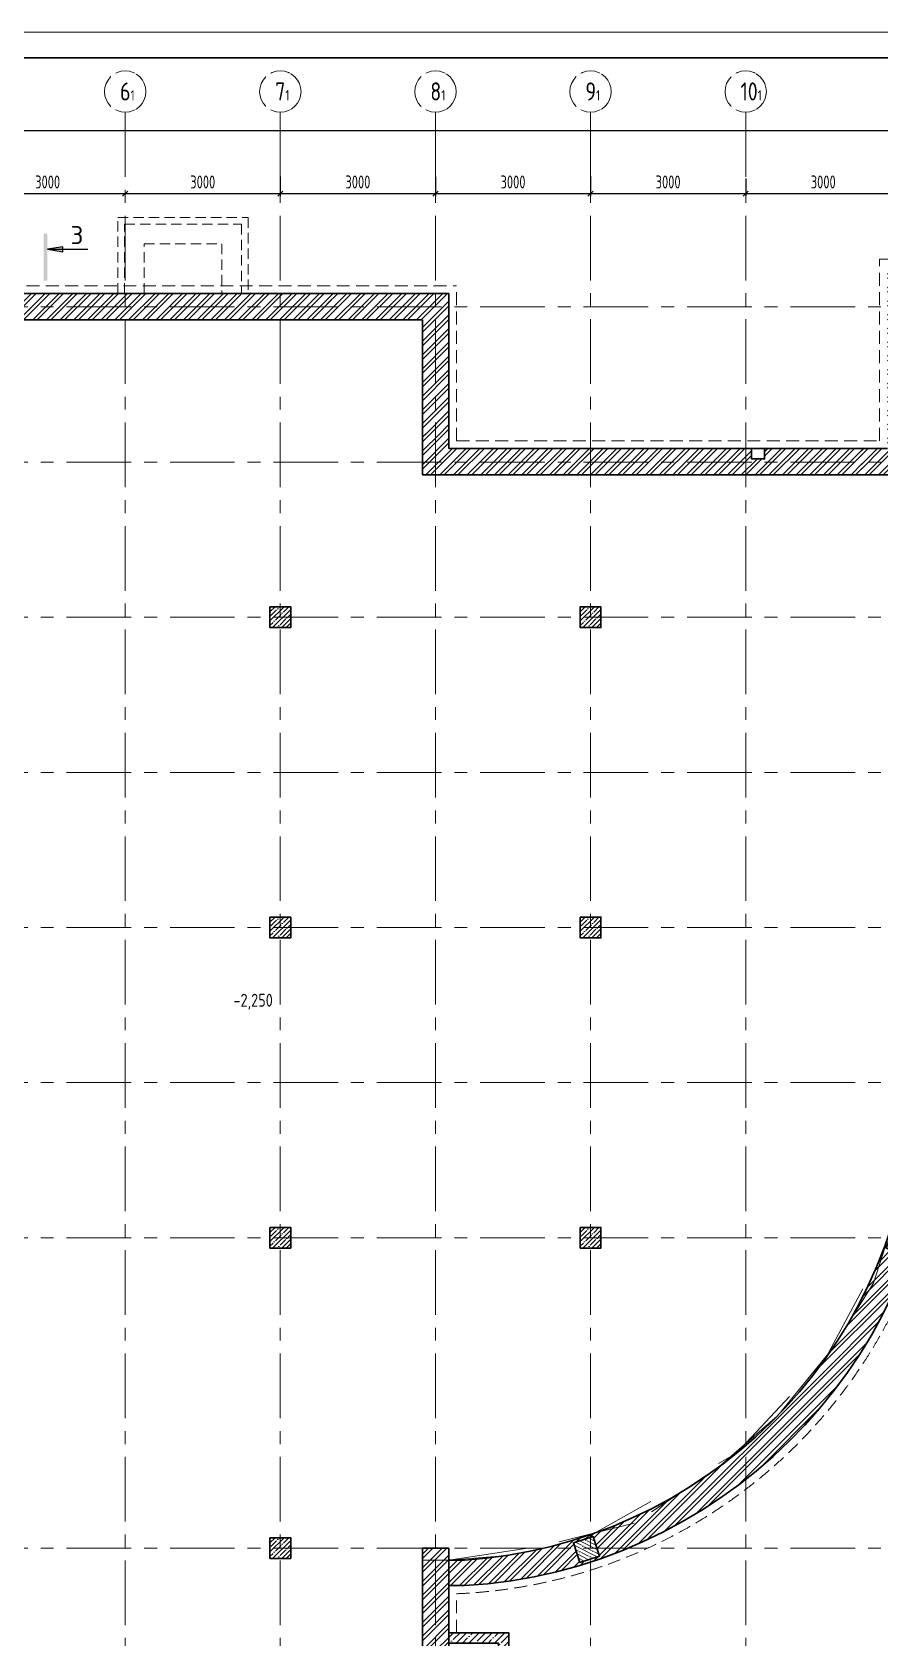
# Model space of a CAD drawing. Header units: millimetres. Extents: x -434100 to 9270898, y 0 to 249028.
# Drawn here: x -339973 to -323577, y 104865 to 135913 of the extents above; entities that cross this region are included whole.
import ezdxf
from ezdxf import colors
from ezdxf.entities.mleader import LeaderData, LeaderLine
from ezdxf.math import Vec2, Vec3

# ---------------------------------------------------------------- set-up
doc = ezdxf.new("R2010")
doc.units = ezdxf.units.MM
doc.header["$MEASUREMENT"] = 0
for name, pattern in [('ADSK_Скрыто', [6, 3, -3]), ('ADSK_Штриховая_ш2 п1', [3, 2, -1]), ('CENTER', [2, 1.25, -0.25, 0.25, -0.25]), ('TRATTEGGIATA', [0.75, 0.5, -0.25])]:
    doc.linetypes.add(name, pattern=pattern)
doc.layers.get('0').update_dxf_attribs({"color": 250, "lineweight": 9})
for name, color, linetype, lineweight in [('_Скрыто_', 7, 'ADSK_Скрыто', 9), ('АР_Колонны', 250, 'Continuous', 30), ('АР_Колонны Штрих', 250, 'Continuous', 5), ('АР_МосжилНии_Стены', 127, 'Continuous', 30), ('АР_Оси', 195, 'Continuous', 9), ('АР_Оси размеры', 164, 'Continuous', 9), ('АР_Отметки', 250, 'Continuous', 15), ('АР_Размеры', 175, 'Continuous', 9), ('АР_Разрезы', 175, 'Continuous', 9), ('АР_стены', 250, 'Continuous', 30), ('АР_Сущ Несущая стена', 216, 'Continuous', 30), ('АР_Штриховка кирпич', 250, 'Continuous', 9), ('АР_Штриховка монолит', 250, 'Continuous', 9), ('СТЕНЫ несущие ЛИДЕР', 7, 'Continuous', 30)]:
    doc.layers.add(name, color=color, linetype=linetype, lineweight=lineweight)
doc.layers.add('Тонкая', color=7, linetype='Continuous')
doc.styles.add('GOST', font='isocpeur.TTF')
doc.styles.add('ISOCPEUR', font='isocpeur.TTF', dxfattribs={"width": 0.7})
doc.styles.add('METRO-STYLE', font='isocpeur.TTF', dxfattribs={"width": 0.9, "oblique": 15})
doc.styles.add('ГОСТ 2.304', font='isocpeur.TTF', dxfattribs={"width": 0.7})
doc.dimstyles.new('СПДС', dxfattribs={"dimscale": 100, "dimtxt": 2.5, "dimasz": 2.5, "dimexe": 1.5, "dimexo": 0, "dimgap": 1, "dimtad": 1, "dimdec": 0, "dimrnd": 1, "dimtxsty": 'ГОСТ 2.304', "dimblk": 'OBLIQUE', "dimcen": 2.5, "dimdle": 1.5, "dimadec": 0, "dimazin": 2, "dimtfac": 0.75, "dimtdec": 0, "dimtmove": 1, "dimatfit": 3, "dimfxl": 1, "dimtolj": 1, "dimarcsym": 1})
pattern_1 = [(45, (-15289.26513409219, 0), (-132.5825214724777, 132.5825214724777), []), (45, (-15200.87678659218, 0), (-132.5825214724777, 132.5825214724777), [])]

# ---------------------------------------------------------------- blocks, each defined once
blk = doc.blocks.new('_Oblique')
at = {"color": 0, "linetype": 'ByBlock', "lineweight": -2}
blk.add_line((-0.5, -0.5), (0.5, 0.5), dxfattribs=at)
blk = doc.blocks.new('*D529')
at = {"layer": 'АР_Оси размеры', "color": 0, "lineweight": -2, "ltscale": 100, "transparency": 16777216}
for p, q in [((-341172.0711264507, 133122.8176671806), (-341172.0711264507, 132740.7840057369)), ((-341272.0711264507, 132790.7840057369), (-338072.0711264507, 132790.7840057369))]:
    blk.add_line(p, q, dxfattribs=at)
at = {"layer": 'АР_Оси размеры', "color": 0, "lineweight": -2, "ltscale": 100, "transparency": 16777216, "xscale": 100, "yscale": 100, "zscale": 100, "rotation": 180}
blk.add_blockref('_Oblique', (-341172.0711264507, 132790.7840057369), dxfattribs=at)
at = {"layer": 'АР_Оси размеры', "color": 0, "lineweight": -2, "ltscale": 100, "transparency": 16777216, "xscale": 100, "yscale": 100, "zscale": 100}
blk.add_blockref('_Oblique', (-338172.0711264507, 132790.7840057369), dxfattribs=at)
at = {"layer": 'АР_Оси размеры', "color": 0, "ltscale": 100, "transparency": 16777216, "insert": (-339672.0711264507, 133015.7840057369), "char_height": 250, "attachment_point": 5, "style": 'ГОСТ 2.304'}
blk.add_mtext('\\A1;3000', dxfattribs=at)
blk = doc.blocks.new('*D530')
at = {"layer": 'АР_Оси размеры', "color": 0, "lineweight": -2, "ltscale": 100, "transparency": 16777216}
for p, q in [((-335172.0711264507, 133122.8176671806), (-335172.0711264507, 132740.7840057369)), ((-338272.0711264507, 132790.7840057369), (-335072.0711264507, 132790.7840057369))]:
    blk.add_line(p, q, dxfattribs=at)
at = {"layer": 'АР_Оси размеры', "color": 0, "lineweight": -2, "ltscale": 100, "transparency": 16777216, "xscale": 100, "yscale": 100, "zscale": 100, "rotation": 180}
blk.add_blockref('_Oblique', (-338172.0711264507, 132790.7840057369), dxfattribs=at)
at = {"layer": 'АР_Оси размеры', "color": 0, "lineweight": -2, "ltscale": 100, "transparency": 16777216, "xscale": 100, "yscale": 100, "zscale": 100}
blk.add_blockref('_Oblique', (-335172.0711264507, 132790.7840057369), dxfattribs=at)
at = {"layer": 'АР_Оси размеры', "color": 0, "ltscale": 100, "transparency": 16777216, "insert": (-336672.0711264507, 133015.7840057369), "char_height": 250, "attachment_point": 5, "style": 'ГОСТ 2.304'}
blk.add_mtext('\\A1;3000', dxfattribs=at)
blk = doc.blocks.new('*D531')
at = {"layer": 'АР_Оси размеры', "color": 0, "lineweight": -2, "ltscale": 100, "transparency": 16777216}
for p, q in [((-335172.0711264507, 133122.8176671806), (-335172.0711264507, 132740.7840057369)), ((-332172.0711264507, 133117.0690190126), (-332172.0711264507, 132740.7840057369)), ((-335272.0711264507, 132790.7840057369), (-332072.0711264507, 132790.7840057369))]:
    blk.add_line(p, q, dxfattribs=at)
at = {"layer": 'АР_Оси размеры', "color": 0, "lineweight": -2, "ltscale": 100, "transparency": 16777216, "xscale": 100, "yscale": 100, "zscale": 100, "rotation": 180}
blk.add_blockref('_Oblique', (-335172.0711264507, 132790.7840057369), dxfattribs=at)
at = {"layer": 'АР_Оси размеры', "color": 0, "lineweight": -2, "ltscale": 100, "transparency": 16777216, "xscale": 100, "yscale": 100, "zscale": 100}
blk.add_blockref('_Oblique', (-332172.0711264507, 132790.7840057369), dxfattribs=at)
at = {"layer": 'АР_Оси размеры', "color": 0, "ltscale": 100, "transparency": 16777216, "insert": (-333672.0711264507, 133015.7840057369), "char_height": 250, "attachment_point": 5, "style": 'ГОСТ 2.304'}
blk.add_mtext('\\A1;3000', dxfattribs=at)
blk = doc.blocks.new('*D532')
at = {"layer": 'АР_Оси размеры', "color": 0, "lineweight": -2, "ltscale": 100, "transparency": 16777216}
for p, q in [((-332172.0711264507, 133117.0690190126), (-332172.0711264507, 132740.7840057369)), ((-329172.0711264506, 133128.6373106604), (-329172.0711264506, 132740.7840057369)), ((-332272.0711264507, 132790.7840057369), (-329072.0711264506, 132790.7840057369))]:
    blk.add_line(p, q, dxfattribs=at)
at = {"layer": 'АР_Оси размеры', "color": 0, "lineweight": -2, "ltscale": 100, "transparency": 16777216, "xscale": 100, "yscale": 100, "zscale": 100, "rotation": 180}
blk.add_blockref('_Oblique', (-332172.0711264507, 132790.7840057369), dxfattribs=at)
at = {"layer": 'АР_Оси размеры', "color": 0, "lineweight": -2, "ltscale": 100, "transparency": 16777216, "xscale": 100, "yscale": 100, "zscale": 100}
blk.add_blockref('_Oblique', (-329172.0711264506, 132790.7840057369), dxfattribs=at)
at = {"layer": 'АР_Оси размеры', "color": 0, "ltscale": 100, "transparency": 16777216, "insert": (-330672.0711264506, 133015.7840057369), "char_height": 250, "attachment_point": 5, "style": 'ГОСТ 2.304'}
blk.add_mtext('\\A1;3000', dxfattribs=at)
blk = doc.blocks.new('*D533')
at = {"layer": 'АР_Оси размеры', "color": 0, "lineweight": -2, "ltscale": 100, "transparency": 16777216}
for p, q in [((-329172.0711264506, 133128.6373106604), (-329172.0711264506, 132740.7840057369)), ((-326172.0711264504, 133082.3621719768), (-326172.0711264504, 132740.7840057369)), ((-329272.0711264506, 132790.7840057369), (-326072.0711264504, 132790.7840057369))]:
    blk.add_line(p, q, dxfattribs=at)
at = {"layer": 'АР_Оси размеры', "color": 0, "lineweight": -2, "ltscale": 100, "transparency": 16777216, "xscale": 100, "yscale": 100, "zscale": 100, "rotation": 180}
blk.add_blockref('_Oblique', (-329172.0711264506, 132790.7840057369), dxfattribs=at)
at = {"layer": 'АР_Оси размеры', "color": 0, "lineweight": -2, "ltscale": 100, "transparency": 16777216, "xscale": 100, "yscale": 100, "zscale": 100}
blk.add_blockref('_Oblique', (-326172.0711264504, 132790.7840057369), dxfattribs=at)
at = {"layer": 'АР_Оси размеры', "color": 0, "ltscale": 100, "transparency": 16777216, "insert": (-327672.0711264505, 133015.7840057369), "char_height": 250, "attachment_point": 5, "style": 'ГОСТ 2.304'}
blk.add_mtext('\\A1;3000', dxfattribs=at)
blk = doc.blocks.new('*D534')
at = {"layer": 'АР_Оси размеры', "color": 0, "lineweight": -2, "ltscale": 100, "transparency": 16777216}
for p, q in [((-326172.0711264504, 133082.3621719768), (-326172.0711264504, 132740.7840057369)), ((-323172.0711264503, 133082.4962742329), (-323172.0711264503, 132740.7840057369)), ((-326272.0711264504, 132790.7840057369), (-323072.0711264503, 132790.7840057369))]:
    blk.add_line(p, q, dxfattribs=at)
at = {"layer": 'АР_Оси размеры', "color": 0, "lineweight": -2, "ltscale": 100, "transparency": 16777216, "xscale": 100, "yscale": 100, "zscale": 100, "rotation": 180}
blk.add_blockref('_Oblique', (-326172.0711264504, 132790.7840057369), dxfattribs=at)
at = {"layer": 'АР_Оси размеры', "color": 0, "lineweight": -2, "ltscale": 100, "transparency": 16777216, "xscale": 100, "yscale": 100, "zscale": 100}
blk.add_blockref('_Oblique', (-323172.0711264503, 132790.7840057369), dxfattribs=at)
at = {"layer": 'АР_Оси размеры', "color": 0, "ltscale": 100, "transparency": 16777216, "insert": (-324672.0711264504, 133015.7840057369), "char_height": 250, "attachment_point": 5, "style": 'ГОСТ 2.304'}
blk.add_mtext('\\A1;3000', dxfattribs=at)
blk = doc.blocks.new('*D544')
at = {"layer": 'АР_Оси размеры', "color": 0, "lineweight": -2, "ltscale": 100, "transparency": 16777216}
blk.add_line((-353272.0711264506, 134013.1513644527), (-289562.0711264502, 134013.1513644527), dxfattribs=at)
at = {"layer": 'АР_Оси размеры', "color": 0, "lineweight": -2, "ltscale": 100, "transparency": 16777216, "xscale": 100, "yscale": 100, "zscale": 100, "rotation": 180}
blk.add_blockref('_Oblique', (-353172.0711264506, 134013.1513644527), dxfattribs=at)
at = {"layer": 'АР_Оси размеры', "color": 0, "lineweight": -2, "ltscale": 100, "transparency": 16777216, "xscale": 100, "yscale": 100, "zscale": 100}
blk.add_blockref('_Oblique', (-289662.0711264502, 134013.1513644527), dxfattribs=at)
at = {"layer": 'АР_Оси размеры', "color": 0, "ltscale": 100, "transparency": 16777216, "insert": (-321417.0711264504, 134238.1513644527), "char_height": 250, "attachment_point": 5, "style": 'ГОСТ 2.304'}
blk.add_mtext('\\A1;63510', dxfattribs=at)
blk = doc.blocks.new('A$C60573c2e')
at = {"layer": 'АР_Разрезы', "ltscale": 100}
h = blk.add_hatch(color=5, dxfattribs=at)
h.dxf.hatch_style = 1
h.paths.add_polyline_path([(13494.26849277341, 509.4032419320429), (13424.26849277341, 509.4032419320429), (13424.26849277341, 1413.65756979608), (13494.26849277341, 1413.65756979608)])
h.paths.add_polyline_path([(13794.7186254618, 1063.379546847427), (13494.26849277341, 1113.65756979608), (13794.7186254618, 1113.65756979608)])
h.paths.add_polyline_path([(13794.7186254618, 1113.65756979608), (13494.26849277341, 1113.65756979608), (13794.7186254618, 1163.935592744732)])
at = {"layer": 'АР_Разрезы', "color": 5, "lineweight": 25, "ltscale": 100}
for p, q in [((13794.7186254618, 1163.935592744732), (13494.26849277341, 1113.65756979608)), ((13494.26849277341, 1113.65756979608), (13794.7186254618, 1063.379546847427)), ((13794.7186254618, 1063.379546847427), (13794.7186254618, 1163.935592744732))]:
    blk.add_line(p, q, dxfattribs=at)
at = {"layer": 'АР_Разрезы', "color": 5, "lineweight": 25, "ltscale": 100, "elevation": -1e-10}
blk.add_lwpolyline([(13494.26849277341, 1113.65756979608), (14278.01849277341, 1113.65756979608)], dxfattribs=at)
at = {"layer": 'АР_Разрезы', "color": 5, "lineweight": 25, "ltscale": 100, "insert": (13944.26849277341, 1213.65756979608), "char_height": 350, "width": 583.3333333333333, "attachment_point": 7, "style": 'METRO-STYLE'}
blk.add_mtext('{\\Q0;\\W1;3}', dxfattribs=at)
blk = doc.blocks.new('_DotSmall')
at = {"color": 0, "linetype": 'ByBlock', "const_width": 0.5}
blk.add_lwpolyline([(-0.0625, 0, 1), (0.0625, 0, 1)], format="xyb", close=True, dxfattribs=at)
blk = doc.blocks.new('A$Cb1ac1438')
at = {"layer": 'АР_Колонны Штрих', "ltscale": 100}
h = blk.add_hatch(dxfattribs=at)
h.set_pattern_fill('ANSI35', color=256, scale=500, angle=161.0398319781508)
h.set_pattern_definition([(206.0398319781508, (898269.906760073, -348997.308166508), (54.8744852097032, -112.3111342341892), []), (206.0398319781508, (898186.3139504915, -348968.589842044), (54.8744852097032, -112.3111342341892), [156.25, -31.25, 0, -31.25])])
h.paths.add_polyline_path([(5719.346614299488, -202.5913746167789), (6097.64448702152, -332.5556754611025), (6227.608787865844, 45.74219726095907), (5849.310915143811, 175.7064981052536)])
h = blk.add_hatch(dxfattribs=at)
h.set_pattern_fill('ANSI35', color=256, scale=500, angle=-72.0645431068729)
h.set_pattern_definition([(332.9354568931271, (-256735.9129927806, 917047.4838722233), (56.87424014611736, 111.3118179161664), []), (332.9354568931271, (-256708.6942039412, 916963.3908433332), (56.87424014611736, 111.3118179161664), [156.25, -31.25, 0, -31.25])])
h.paths.add_polyline_path([(173.2168417862558, -6154.528628895481), (50.03866453003138, -5773.967021993492), (-330.5229423719575, -5897.145199249746), (-207.3447651157039, -6277.70680615172)])
at = {"layer": 'АР_Колонны', "ltscale": 100}
for points in [[(6097.64448702152, -332.5556754611025), (5719.346614299488, -202.5913746167789), (5849.310915143811, 175.7064981052536), (6227.608787865844, 45.74219726095907)], [(50.03866453003138, -5773.967021993492), (173.2168417862558, -6154.528628895481), (-207.3447651157039, -6277.70680615172), (-330.5229423719575, -5897.145199249746)]]:
    blk.add_lwpolyline(points, close=True, dxfattribs=at)
blk = doc.blocks.new('A$Ca06df97f')
at = {"layer": 'АР_Штриховка монолит', "ltscale": 100}
h = blk.add_hatch(dxfattribs=at)
h.set_pattern_fill('ANSI35', color=256, scale=700)
h.set_pattern_definition([(45, (159279.0181640321, -58539.8294711248), (-123.7436867076458, 123.7436867076458), []), (45, (159402.7618505321, -58539.8294711248), (-123.7436867076458, 123.7436867076458), [218.75, -43.75, 0, -43.75])])
h.paths.add_polyline_path([(446.7046930149081, -1231.532065870852), (446.7046930149081, 269.6822249045072), (-511.6935974748922, 269.6822249045654), (-511.6935974748922, 469.6822249045363), (646.7046930149081, 469.6822249044781), (646.7046930149081, -1431.532065870895), (-511.6935974748922, -1431.532065870808), (-511.6935974748922, -1231.532065870764)])
at = {"layer": 'АР_Сущ Несущая стена', "ltscale": 100, "elevation": -1.377733687207539}
for points in [[(-511.6935974748922, 469.6822249044781), (646.7046930149081, 469.6822249044781), (646.7046930149081, -1431.532065870881), (-511.6935974748922, -1431.532065870881)], [(-351.6935974749504, 269.6822249044781), (446.7046930149081, 269.6822249044781), (446.7046930149081, -1231.532065870881), (-351.6935974749504, -1231.532065870881)]]:
    blk.add_lwpolyline(points, dxfattribs=at)
at = {"layer": 'СТЕНЫ несущие ЛИДЕР', "ltscale": 100, "elevation": -1.377733687207539}
blk.add_lwpolyline([(-511.6935974748922, 269.6822249044781), (446.7046930149081, 269.6822249044781), (446.7046930149081, -1231.532065870881), (-511.6935974748922, -1231.532065870881)], dxfattribs=at)
blk = doc.blocks.new('*U2394')
at = {"color": 44, "lineweight": 20, "ltscale": 10}
blk.add_line((1189, 841), (-1.4210854715202e-14, 841), dxfattribs=at)
at = {"color": 137, "lineweight": 35, "ltscale": 10}
blk.add_line((1184, 836), (19.99999999999999, 836), dxfattribs=at)
at = {"color": 44, "lineweight": 13, "style": 'GOST', "oblique": 10, "width": 0.8}
for tag in ['ФОРМАТВЕРТ', 'ФОРМАТГОРИЗ']:
    blk.add_attdef(tag, (1137.981597158445, 1.59515299011116), '', height=2, dxfattribs=at)

msp = doc.modelspace()

# ---------------------------------------------------------------- hatches: boundary and pattern name
at = {"layer": 'АР_Колонны Штрих', "ltscale": 100}
h = msp.add_hatch(dxfattribs=at)
h.set_pattern_fill('ANSI35', color=256, scale=500)
h.set_pattern_definition([(45, (-1292424.170391682, 164672.1571121852), (-88.38834764831844, 88.38834764831844), []), (45, (-1292335.782044182, 164672.1571121852), (-88.38834764831844, 88.38834764831844), [156.25, -31.25, 0, -31.25])])
h.paths.add_polyline_path([(-334972.0711264507, 124800.6824583525), (-335372.0711264507, 124800.6824583525), (-335372.0711264507, 124400.6824583525), (-334972.0711264507, 124400.6824583525)])
h = msp.add_hatch(dxfattribs=at)
h.set_pattern_fill('ANSI35', color=256, scale=500)
h.set_pattern_definition([(45, (-1286424.170391682, 164672.1571121852), (-88.38834764831844, 88.38834764831844), []), (45, (-1286335.782044182, 164672.1571121852), (-88.38834764831844, 88.38834764831844), [156.25, -31.25, 0, -31.25])])
h.paths.add_polyline_path([(-328972.0711264506, 124800.6824583525), (-329372.0711264506, 124800.6824583525), (-329372.0711264506, 124400.6824583525), (-328972.0711264506, 124400.6824583525)])
h = msp.add_hatch(dxfattribs=at)
h.set_pattern_fill('ANSI35', color=256, scale=500)
h.set_pattern_definition([(45, (-1292424.170391682, 158672.1571121852), (-88.38834764831844, 88.38834764831844), []), (45, (-1292335.782044182, 158672.1571121852), (-88.38834764831844, 88.38834764831844), [156.25, -31.25, 0, -31.25])])
h.paths.add_polyline_path([(-334972.0711264507, 118800.6824583525), (-335372.0711264507, 118800.6824583525), (-335372.0711264507, 118400.6824583525), (-334972.0711264507, 118400.6824583525)])
h = msp.add_hatch(dxfattribs=at)
h.set_pattern_fill('ANSI35', color=256, scale=500)
h.set_pattern_definition([(45, (-1286424.170391682, 158672.1571121852), (-88.38834764831844, 88.38834764831844), []), (45, (-1286335.782044182, 158672.1571121852), (-88.38834764831844, 88.38834764831844), [156.25, -31.25, 0, -31.25])])
h.paths.add_polyline_path([(-328972.0711264506, 118800.6824583525), (-329372.0711264506, 118800.6824583525), (-329372.0711264506, 118400.6824583525), (-328972.0711264506, 118400.6824583525)])
h = msp.add_hatch(dxfattribs=at)
h.set_pattern_fill('ANSI35', color=256, scale=500)
h.set_pattern_definition([(45, (-1292424.170391682, 152672.1571121852), (-88.38834764831844, 88.38834764831844), []), (45, (-1292335.782044182, 152672.1571121852), (-88.38834764831844, 88.38834764831844), [156.25, -31.25, 0, -31.25])])
h.paths.add_polyline_path([(-334972.0711264507, 112800.6824583525), (-335372.0711264507, 112800.6824583525), (-335372.0711264507, 112400.6824583525), (-334972.0711264507, 112400.6824583525)])
h = msp.add_hatch(dxfattribs=at)
h.set_pattern_fill('ANSI35', color=256, scale=500)
h.set_pattern_definition([(45, (-1286424.170391682, 152672.1571121852), (-88.38834764831844, 88.38834764831844), []), (45, (-1286335.782044182, 152672.1571121852), (-88.38834764831844, 88.38834764831844), [156.25, -31.25, 0, -31.25])])
h.paths.add_polyline_path([(-328972.0711264506, 112800.6824583525), (-329372.0711264506, 112800.6824583525), (-329372.0711264506, 112400.6824583525), (-328972.0711264506, 112400.6824583525)])
h = msp.add_hatch(dxfattribs=at)
h.set_pattern_fill('ANSI35', color=256, scale=500)
h.set_pattern_definition([(45, (-1292424.170391682, 146672.1571121852), (-88.38834764831844, 88.38834764831844), []), (45, (-1292335.782044182, 146672.1571121852), (-88.38834764831844, 88.38834764831844), [156.25, -31.25, 0, -31.25])])
h.paths.add_polyline_path([(-334972.0711264507, 106800.6824583525), (-335372.0711264507, 106800.6824583525), (-335372.0711264507, 106400.6824583525), (-334972.0711264507, 106400.6824583525)])
at = {"layer": 'АР_Штриховка кирпич', "ltscale": 100}
h = msp.add_hatch(dxfattribs=at)
h.set_pattern_fill('ANSI32', color=256, scale=500)
h.set_pattern_definition(pattern_1)
h.paths.add_polyline_path([(-322802.0711264503, 131370.6824583525), (-323432.0711264503, 131370.6824583526), (-323432.0711264503, 127860.6824583525), (-323932.0711264503, 127860.6824583525), (-323932.0711264504, 127350.6824583522), (-317202.7324188131, 127350.6824583525), (-317202.7324188131, 127860.6824583525), (-322922.0711264503, 127860.6824583525), (-322922.0711264503, 130860.6824583526), (-322802.0711264503, 130860.6824583526)])
h = msp.add_hatch(dxfattribs=at)
h.set_pattern_fill('ANSI32', color=256, scale=500)
h.set_pattern_definition(pattern_1)
h.paths.add_polyline_path([(-334197.559438915, 130860.6824583424), (-340434.2386961089, 130860.6824583521), (-340434.2386961089, 130350.6824583521), (-334151.817309658, 130350.6824583424), (-334151.817309658, 130741.7686386106), (-334197.559438915, 130741.7686386106)])
h = msp.add_hatch(dxfattribs=at)
h.set_pattern_fill('ANSI32', color=256, scale=500)
h.set_pattern_definition(pattern_1)
h.paths.add_polyline_path([(-331912.0711264507, 130860.6824583525), (-331912.0711264507, 130339.6061957406), (-331912.0711264507, 128121.4750747717), (-332422.0711264507, 128121.4750747717), (-332422.0711264504, 130350.6824583525), (-334270.5619677417, 130350.6824583525), (-334270.5619677417, 130860.6824583525)])
h = msp.add_hatch(dxfattribs=at)
h.set_pattern_fill('ANSI32', color=256, scale=500)
h.set_pattern_definition(pattern_1)
h.paths.add_polyline_path([(-325806.9097890062, 127661.1279165926), (-326057.2324638944, 127661.1279165926), (-326057.2324638944, 127860.6824583522), (-331912.0711264507, 127860.6824583525), (-331912.0711264507, 128145.8579753541), (-332422.0711264507, 128145.8579753541), (-332422.0711264504, 127350.6824583521), (-323916.3822177199, 127350.682458352), (-323916.3822177199, 127860.682458352), (-325806.9097890063, 127860.6824583521)])
h = msp.add_hatch(dxfattribs=at)
h.set_pattern_fill('ANSI32', color=256, scale=500)
h.set_pattern_definition([(45, (-1298551.721179725, 164426.8594320829), (-132.5825214724777, 132.5825214724777), []), (45, (-1298463.332832225, 164426.8594320829), (-132.5825214724777, 132.5825214724777), [])])
h.paths.add_polyline_path([(-322946.1180642748, 112648.224219518), (-322961.2216596514, 112600.6824583525), (-323172.0711264503, 112600.6824583525), (-323199.1559286597, 112732.6939443187)], flags=16)
h.paths.add_polyline_path([(-323382.9205932492, 112600.6824583525), (-323324.9686016155, 112776.5329568123), (-323198.5888596172, 112734.3445592263), (-323172.0711264503, 112600.6824583525)], flags=16)
h.paths.add_polyline_path([(-323072.9704356921, 112268.2411963662), (-323199.3501776903, 112310.4295939522), (-323172.0711264503, 112600.6824583525), (-322961.2216596514, 112600.6824583525)], flags=16)
h.paths.add_polyline_path([(-323198.7831086478, 112312.0802088598), (-323451.8209730327, 112396.5499336605), (-323382.9205932493, 112600.6824583525), (-323172.0711264503, 112600.6824583525)], flags=16)
edge = h.paths.add_edge_path()
edge.add_line((-322067.0711264503, 115850.6824583481), (-322937.0711264506, 115850.6824583765))
edge.add_arc((-1477104.667928795, 115380.6824575035), 1154167.692499015, -0.02333197960928146, 0.023331979694489746, ccw=False)
edge.add_arc((-332221.3052867504, 115664.1989911303), 9314.761999561275, 321.68271989326865, 355.35999482408715, ccw=False)
edge.add_line((-324913.0416397232, 109888.9004210118), (-324376.4676794859, 109758.9389800894))
edge.add_arc((-332173.8220975739, 115605.6691985809), 9745.921719832271, 323.1361487127608, 355.9107374150291)
edge.add_line((-322452.7118934882, 114910.6824583331), (-322452.7118934878, 115210.6824583402))
edge.add_line((-322452.7118934878, 115210.6824583402), (-322067.0711264503, 115210.6824583525))
edge.add_line((-322067.0711264503, 115210.6824583525), (-322067.0711264503, 115850.6824583481))
h = msp.add_hatch(dxfattribs=at)
h.set_pattern_fill('ANSI32', color=256, scale=500)
h.set_pattern_definition([(45, (-1298418.673593336, 164822.7913692372), (-132.5825214724777, 132.5825214724777), []), (45, (-1298330.285245836, 164822.7913692372), (-132.5825214724777, 132.5825214724777), [])])
h.paths.add_polyline_path([(-328782.1922958228, 102375.6824583525), (-329292.1922958228, 101865.6824583525), (-329292.1922958228, 99715.68245835253), (-331012.0361820102, 99715.68245835253), (-331012.0361820101, 98935.68245835259), (-329682.0012375686, 98935.68245835253), (-329682.0012375687, 93215.35490996396), (-329172.0711264507, 93215.35490996396), (-329172.0711264506, 98935.68245835247), (-326172.0711264504, 98935.68245835253), (-326172.0361820101, 97157.1086185961), (-325662.0361820112, 97157.1086185961), (-325662.036182011, 99445.8378912746), (-328782.1922958228, 99445.68245835253)])
h.paths.add_polyline_path([(-329172.0711264506, 106811.5015921848), (-329172.0711264506, 106600.6824583525), (-329460.5545658352, 106575.5444848357), (-329502.718766466, 106702.0333479182)], flags=16)
h.paths.add_polyline_path([(-329123.7855920562, 106828.3533511282), (-329039.4553213065, 106575.370016665), (-329172.0711264506, 106600.6824583525), (-329172.0711264506, 106811.5015921848)], flags=16)
h.paths.add_polyline_path([(-329172.0711264505, 106389.8633245202), (-329377.8847872713, 106322.0236910044), (-329462.2150580211, 106575.0070254675), (-329172.0711264505, 106600.6824583525)], flags=16)
h.paths.add_polyline_path([(-329172.0711264506, 106389.8633245203), (-329172.0711264506, 106600.6824583525), (-329041.1158134926, 106574.8325572968), (-328998.9516128617, 106448.3436942143)], flags=16)
h.paths.add_polyline_path([(-332101.1061155543, 104554.3739539081), (-331912.1922958226, 104554.3739539081), (-331912.1922958226, 103474.4889956772), (-332101.1061155543, 103474.4889956772)], flags=17)
edge = h.paths.add_edge_path()
edge.add_line((-332422.192295823, 104619.3739539081), (-332101.1061155544, 104619.3739539081))
edge.add_line((-332101.1061155544, 104619.3739539081), (-332101.1061155543, 103409.4889956772))
edge.add_line((-332101.1061155543, 103409.4889956772), (-332422.1922958228, 103409.4889956772))
edge.add_line((-332422.1922958228, 103409.4889956772), (-332422.1922958227, 98935.4897598165))
edge.add_line((-332422.1922958227, 98935.4897598165), (-331011.9628120004, 98935.71915412537))
edge.add_line((-331011.9628120004, 98935.71915412537), (-331012.1095520199, 99715.64576257975))
edge.add_line((-331012.1095520199, 99715.64576257975), (-331642.1922958228, 99715.56315136206))
edge.add_line((-331642.1922958228, 99715.56315136206), (-331642.1922958228, 101865.6824583525))
edge.add_line((-331642.1922958228, 101865.6824583525), (-329292.1922958228, 101865.6824583525))
edge.add_line((-329292.1922958228, 101865.6824583525), (-328782.1922958228, 102375.6824583525))
edge.add_line((-328782.1922958228, 102375.6824583525), (-331911.7639104379, 102375.6824583525))
edge.add_line((-331911.7639104379, 102375.6824583525), (-331912.1922958228, 105875.9435017856))
edge.add_line((-331912.1922958228, 105875.9435017856), (-331612.1922957873, 105875.9435017877))
edge.add_arc((-332173.8220975736, 115605.6691985811), 9745.92171983219, 273.3036233390724, 293.0807652531338)
edge.add_arc((-332173.8220975742, 115605.6691985818), 9745.92171983306, 293.0807652531357, 323.7250383778538)
edge.add_line((-324316.7875196856, 109839.3880910588), (-324909.4967909608, 109893.3890281035))
edge.add_arc((-332221.3052866729, 115664.1989910304), 9314.761999438475, 273.74937375992903, 321.7179014208314, ccw=False)
edge.add_line((-331612.1922958228, 106369.3739539164), (-331912.1922956888, 106369.373953908))
edge.add_line((-331912.1922956888, 106369.373953908), (-331912.1922958228, 106600.6824583525))
edge.add_line((-331912.1922958228, 106600.6824583525), (-332422.192295823, 106600.6824583525))
edge.add_line((-332422.192295823, 106600.6824583525), (-332422.192295823, 104619.3739539081))

# ---------------------------------------------------------------- linework, layer by layer
at = {"linetype": 'TRATTEGGIATA', "ltscale": 500}
for p, q in [((-323580.947120593, 128010.6824814519), (-323580.9472342237, 131520.6825614583)), ((-323580.9472342237, 131520.6825614583), (-313054.2476696038, 131515.6229537729)), ((-341582.0711272144, 131010.6825614581), (-331764.2476696041, 131010.6824890097)), ((-331764.2476684973, 128010.6825603512), (-331764.2476696041, 131010.6824890097)), ((-331764.2476684973, 128010.6825603512), (-323580.9472163543, 128010.6824814519)), ((-331764.3791704424, 104965.0386201803), (-331764.3791704424, 105718.2214402125))]:
    msp.add_line(p, q, dxfattribs=at)
msp.add_arc((-332173.8220975736, 115605.6691985808), 9895.921719831927, 272.3712849375702, 356.8430181081399, dxfattribs=at)
at = {"layer": '_Скрыто_', "linetype": 'ADSK_Штриховая_ш2 п1', "ltscale": 100}
for points in [[(-338312.9581937795, 130860.6824583525), (-338312.9581937795, 132329.0807488423), (-335791.7439030041, 132329.0807488423), (-335791.7439030041, 130860.6824583525)], [(-338182.9581937795, 130860.6824583525), (-338182.9581937795, 132199.0807488423), (-335921.7439030041, 132199.0807488423), (-335921.7439030041, 130860.6824583525)], [(-337802.9581937795, 130860.6824583525), (-337802.9581937795, 131819.0807488423), (-336301.7439030041, 131819.0807488423), (-336301.7439030041, 130860.6824583525)]]:
    msp.add_lwpolyline(points, dxfattribs=at)
at = {"layer": '_Скрыто_', "lineweight": 13, "ltscale": 500}
msp.add_lwpolyline([(-340922.0711264507, 130350.6824583525), (-332422.0711264507, 130350.6824583525), (-332422.0711264507, 127350.6824583525), (-322922.0711264503, 127350.6824583525), (-322922.0711264503, 130860.6824583526), (-315922.0711264503, 130860.6824583526), (-315922.0711264503, 127350.6824583525), (-289912.0711264504, 127350.6824583527), (-289912.0711264503, 118850.6824583525), (-293422.0711264503, 118850.5846373593), (-293422.0711264503, 115850.6824583525), (-322954.7458678012, 115850.682458348), (-322963.1374101784, 114638.9582010313), (-323106.0017090878, 113589.0925293374), (-323374.2247012634, 112749.7597273316), (-323701.8796537609, 111724.4503489669), (-324535.6267941663, 110401.5820359358), (-325563.9558538816, 109149.2554275106), (-326742.8698415335, 108130.8374452427), (-328325.9878754732, 107085.4740826669), (-330860.8906078282, 106449.3163000794), (-331912.1922958228, 106369.373953908), (-332422.1922958228, 106369.373953908), (-332422.1922958228, 98935.68245835253)], dxfattribs=at)
at = {"layer": '_Скрыто_', "color": 240, "lineweight": 13, "ltscale": 500, "true_color": 0xed1f24}
for points in [[(-293422.0536542289, 127350.6824583526), (-316302.3446985256, 127350.6824583525), (-316302.3446985256, 127860.6824583525), (-315922.0711264506, 127860.6824583525), (-315922.0711264503, 130860.6824583525), (-322922.0711264504, 130860.6824583526), (-322922.0536542289, 127860.6824583526), (-317202.7149465917, 127860.6824583526), (-317202.7149465916, 127350.6824583542), (-332422.0711264507, 127350.6824583525), (-332422.0711264507, 130350.6824583525), (-340922.0711264507, 130350.6824583525)], [(-332422.1922958228, 98935.68245835253), (-332422.1922958228, 106374.0037564011), (-332422.1922958228, 106600.6824583525), (-331912.1922957944, 106600.6824585852), (-331912.1922956888, 106369.373953908), (-329312.3132653715, 106765.1263477309), (-326347.9139702345, 108434.5333313959), (-324612.9817876273, 110290.354497552), (-323383.1242096971, 112600.6824583525), (-322937.0711264502, 115034.494306503), (-322937.0711264503, 115850.6824583525), (-293422.0711264503, 115850.6824583525)]]:
    msp.add_lwpolyline(points, dxfattribs=at)
at = {"layer": 'АР_Колонны', "ltscale": 100}
for points in [[(-335372.0711264507, 124800.6824583525), (-334972.0711264507, 124800.6824583525), (-334972.0711264507, 124400.6824583525), (-335372.0711264507, 124400.6824583525)], [(-329372.0711264506, 124800.6824583525), (-328972.0711264506, 124800.6824583525), (-328972.0711264506, 124400.6824583525), (-329372.0711264506, 124400.6824583525)], [(-335372.0711264507, 118800.6824583525), (-334972.0711264507, 118800.6824583525), (-334972.0711264507, 118400.6824583525), (-335372.0711264507, 118400.6824583525)], [(-329372.0711264506, 118800.6824583525), (-328972.0711264506, 118800.6824583525), (-328972.0711264506, 118400.6824583525), (-329372.0711264506, 118400.6824583525)], [(-335372.0711264507, 112800.6824583525), (-334972.0711264507, 112800.6824583525), (-334972.0711264507, 112400.6824583525), (-335372.0711264507, 112400.6824583525)], [(-329372.0711264506, 112800.6824583525), (-328972.0711264506, 112800.6824583525), (-328972.0711264506, 112400.6824583525), (-329372.0711264506, 112400.6824583525)], [(-335372.0711264507, 106800.6824583525), (-334972.0711264507, 106800.6824583525), (-334972.0711264507, 106400.6824583525), (-335372.0711264507, 106400.6824583525)]]:
    msp.add_lwpolyline(points, close=True, dxfattribs=at)
at = {"layer": 'АР_МосжилНии_Стены', "ltscale": 100}
for p, q in [((-341432.0711264507, 130860.6824583525), (-338899.1989268337, 130860.6824583525)), ((-338958.7698277468, 130860.6824583525), (-332752.0272758884, 130860.6824583525)), ((-332992.0711264507, 130860.6824583525), (-331912.0711264507, 130860.6824583525)), ((-331912.0711264507, 130860.6824583525), (-331912.0711264507, 128087.0594358724)), ((-340922.0711264507, 130350.6824583525), (-338964.1989268337, 130350.6824583525)), ((-339666.9331310503, 130350.6824583525), (-332817.0272758884, 130350.6824583525)), ((-332927.0711264507, 130350.6824583525), (-332422.0711264507, 130350.6824583525)), ((-332422.0711264507, 130350.6824583525), (-332422.0711264507, 128087.0594358724)), ((-332422.0711264507, 128145.8579753541), (-332422.0711264507, 127350.6824583525)), ((-331912.0711264507, 128145.8579753541), (-331912.0711264507, 127860.6824583525)), ((-331912.0711264507, 127860.6824583525), (-323842.2643738003, 127860.6824583525)), ((-323997.0711264504, 127860.6824583525), (-323432.0711264503, 127860.6824583525)), ((-332422.0711264507, 127350.6824583525), (-323907.2643738003, 127350.6824583525)), ((-323932.0711264503, 127350.6824583525), (-322922.0711264503, 127350.6824583525)), ((-332422.1922958228, 104619.3739539081), (-332422.1922958228, 106600.6824583525)), ((-331912.1922958228, 106600.6824583609), (-332422.192295823, 106600.6824583609)), ((-331912.1922958227, 104554.3739539081), (-331912.1922958228, 106600.6824583525))]:
    msp.add_line(p, q, dxfattribs=at)
msp.add_lwpolyline([(-325806.9097890062, 127860.6824583525), (-326057.2324638944, 127860.6824583525), (-326057.2324638944, 127661.1279165926), (-325806.9097890062, 127661.1279165926)], close=True, dxfattribs=at)
for points in [[(-331612.1922956888, 106369.373953908), (-331912.1922956888, 106369.373953908)], [(-331612.1922958228, 105875.9435017856), (-331912.1922958228, 105875.9435017856)]]:
    msp.add_lwpolyline(points, dxfattribs=at)
for centre, radius, start, end in [((-332221.305286749, 115664.1989911299), 9314.761999559945, 273.7493737590794, 355.3599948243836), ((-332173.8220975735, 115605.6691985808), 9745.921719831898, 273.3036233407794, 355.9107374146807)]:
    msp.add_arc(centre, radius, start, end, dxfattribs=at)
at = {"layer": 'АР_Оси', "linetype": 'CENTER', "ltscale": 1000}
for p, q in [((-338172.0711264507, 134363.1513644527), (-338172.0711264507, 78630.80280076223)), ((-335172.0711264507, 134363.1513644526), (-335172.0711264507, 78630.80280076223)), ((-332172.0711264507, 134363.1513644527), (-332172.0711264507, 78630.80280076223)), ((-329172.0711264506, 134363.1513644526), (-329172.0711264506, 78630.80280076223)), ((-326172.0711264504, 134363.1513644527), (-326172.0711264504, 78630.80280076223)), ((-359305.7650579241, 130600.6824583525), (-276127.3630032049, 130600.6824583525)), ((-359305.7650579241, 127600.6824583525), (-276127.3630032049, 127600.6824583525)), ((-359305.7650579241, 124600.6824583525), (-276127.3630032049, 124600.6824583525)), ((-359305.7650579241, 121600.6824583525), (-276127.3630032049, 121600.6824583525)), ((-359305.7650579241, 118600.6824583525), (-276127.3630032049, 118600.6824583525)), ((-359305.7650579241, 115600.6824583525), (-276127.3630032049, 115600.6824583525)), ((-359305.7650579241, 112600.6824583525), (-276127.3630032049, 112600.6824583525)), ((-359305.7650579241, 106600.6824583525), (-276127.3630032049, 106600.6824583525))]:
    msp.add_line(p, q, dxfattribs=at)
at = {"layer": 'АР_Оси', "ltscale": 0.5}
for centre in [(-338172.0711264509, 134763.1513644527), (-335172.0711264509, 134763.1513644527), (-332172.0711264509, 134763.1513644527), (-329172.0711264508, 134763.1513644527), (-326172.0711264507, 134763.1513644527)]:
    msp.add_circle(centre, 400, dxfattribs=at)

# ---------------------------------------------------------------- block references
at = {"layer": 'АР_Размеры', "lineweight": 13, "ltscale": 500}
msp.add_blockref('A$Ca06df97f', (-331400.4986983477, 104495.3563952759, 1.377733687207539), dxfattribs=at)
at = {"layer": 'АР_стены', "color": 51, "ltscale": 100, "true_color": 0xf8f6b0}
msp.add_blockref('A$Cb1ac1438', (-329172.0711264506, 112600.6824583525), dxfattribs=at)
at = {"layer": 'Тонкая', "color": 31, "ltscale": 100, "true_color": 0xfecc66}
for p in [(-353172.0711264506, 130600.6824583525), (-353172.0711264506, 130600.6824583526)]:
    msp.add_blockref('A$C60573c2e', p, dxfattribs=at)

# ---------------------------------------------------------------- dimensions: what is measured, and where the dimension line sits
at = {"layer": 'АР_Оси размеры', "ltscale": 100}
for base, p1, p2, picture, middle in [((-338172.0711264507, 132790.7840057369), (-341172.0711264507, 133172.8176671806), (-338172.0711264507, 132790.7840057369), '*D529', (-339672.0711264507, 133015.7840057369)), ((-335172.0711264507, 132790.7840057369), (-338172.0711264507, 132790.7840057369), (-335172.0711264507, 133172.8176671806), '*D530', (-336672.0711264507, 133015.7840057369)), ((-332172.0711264507, 132790.7840057369), (-335172.0711264507, 133172.8176671806), (-332172.0711264507, 133167.0690190126), '*D531', (-333672.0711264507, 133015.7840057369)), ((-329172.0711264506, 132790.7840057369), (-332172.0711264507, 133167.0690190126), (-329172.0711264506, 133178.6373106604), '*D532', (-330672.0711264506, 133015.7840057369)), ((-326172.0711264504, 132790.7840057369), (-329172.0711264506, 133178.6373106604), (-326172.0711264504, 133132.3621719768), '*D533', (-327672.0711264505, 133015.7840057369)), ((-323172.0711264503, 132790.7840057369), (-326172.0711264504, 133132.3621719768), (-323172.0711264503, 133132.4962742329), '*D534', (-324672.0711264504, 133015.7840057369))]:
    dim = msp.add_linear_dim(base=base, p1=p1, p2=p2, dimstyle='СПДС', override={"dimasz": 1, "dimexe": 0.5, "dimexo": 0.5, "dimdle": 1}, dxfattribs=at)
    dim.commit()
    dim.dimension.update_dxf_attribs({"geometry": picture, "text_midpoint": middle})

# ---------------------------------------------------------------- leaders
at = {"layer": 'АР_Отметки'}
ml = msp.add_multileader_mtext('Standard', dxfattribs=at)
ml.set_content('{\\W0.8;-2,250}', color=256, style='ISOCPEUR')
ml.set_leader_properties(color=256, linetype='Continuous', lineweight=-1)
ml.set_arrow_properties(name='DOTSMALL')
ml.build(insert=Vec2(0, 0))
ml.multileader.update_dxf_attribs({"has_text_frame": 1, "text_left_attachment_type": 4, "text_right_attachment_type": 4, "dogleg_length": 100, "arrow_head_size": 180})
ctx = ml.context
ctx.base_point, ctx.char_height, ctx.arrow_head_size, ctx.landing_gap_size, ctx.plane_origin = Vec3(-336127.5, 116985.8569053825, 1.149675994230903e-08), 250, 180, 50, Vec3(-337173.9636271417, 115928.762695511, 1.149675994230903e-08)
ctx.left_attachment, ctx.right_attachment = 4, 4
notes = []
notes.append((ctx, [(0, (0, 0, 0), (0, 0), (1, 0), 1, [])]))
ctx.mtext.insert, ctx.mtext.width, ctx.mtext.defined_height, ctx.mtext.line_spacing_style, ctx.mtext.flow_direction = Vec3(-336077.5, 117319.1902387158, 1.149675994230903e-08), 769.9889591111103, 343.8884462512117, 2, 5
for ctx, leaders in notes:
    for number, flags, end, landing, length, lines in leaders:
        leader = LeaderData()
        leader.index, (leader.has_last_leader_line, leader.has_dogleg_vector, leader.attachment_direction) = number, flags
        leader.last_leader_point, leader.dogleg_vector, leader.dogleg_length = Vec3(end), Vec3(landing), length
        for number, points, colour, breaks in lines:
            line = LeaderLine()
            line.index, line.vertices, line.color, line.breaks = number, Vec3.list(points), colors.encode_raw_color(colour), breaks
            leader.lines.append(line)
        ctx.leaders.append(leader)

# ---------------------------------------------------------------- next in the draw order: texts
at = {"layer": 'АР_Оси', "char_height": 350, "width": 123.8670816197991, "attachment_point": 1, "line_spacing_factor": 1.149209049011902, "style": 'ГОСТ 2.304', "bg_fill": 2}
for s, insert in [('{\\W0.8;6\\H0.57143x;1}', (-338271.8917984903, 134940.9301818186)), ('{\\W0.8;7\\H0.57143x;1}', (-335271.8917984903, 134940.9301818186)), ('{\\W0.8;8\\H0.57143x;1}', (-332271.8917984903, 134940.9301818186)), ('{\\W0.8;9\\H0.57143x;1}', (-329271.8917984902, 134940.9301818186)), ('{\\W0.8;10\\H0.57143x;1}', (-326271.8917984901, 134940.9301818186))]:
    msp.add_mtext(s, dxfattribs=dict(at, insert=insert))

# ---------------------------------------------------------------- next in the draw order: block references
at = {"xscale": 100, "yscale": 100, "zscale": 100}
msp.add_blockref('*U2394', (-375098.3278559875, 51813.23959397944), dxfattribs=at)

# ---------------------------------------------------------------- next in the draw order: dimensions: what is measured, and where the dimension line sits
at = {"layer": 'АР_Оси размеры', "ltscale": 100}
dim = msp.add_linear_dim(base=(-289662.0711264502, 134013.1513644527), p1=(-353172.0711264506, 134013.1513644527), p2=(-289662.0711264502, 134013.1513644527), dimstyle='СПДС', override={"dimasz": 1, "dimexe": 0.5, "dimexo": 0.5, "dimdle": 1}, dxfattribs=at)
dim.commit()
dim.dimension.update_dxf_attribs({"geometry": '*D544', "text_midpoint": (-321417.0711264504, 134238.1513644527)})

doc.saveas('drawing.dxf')
